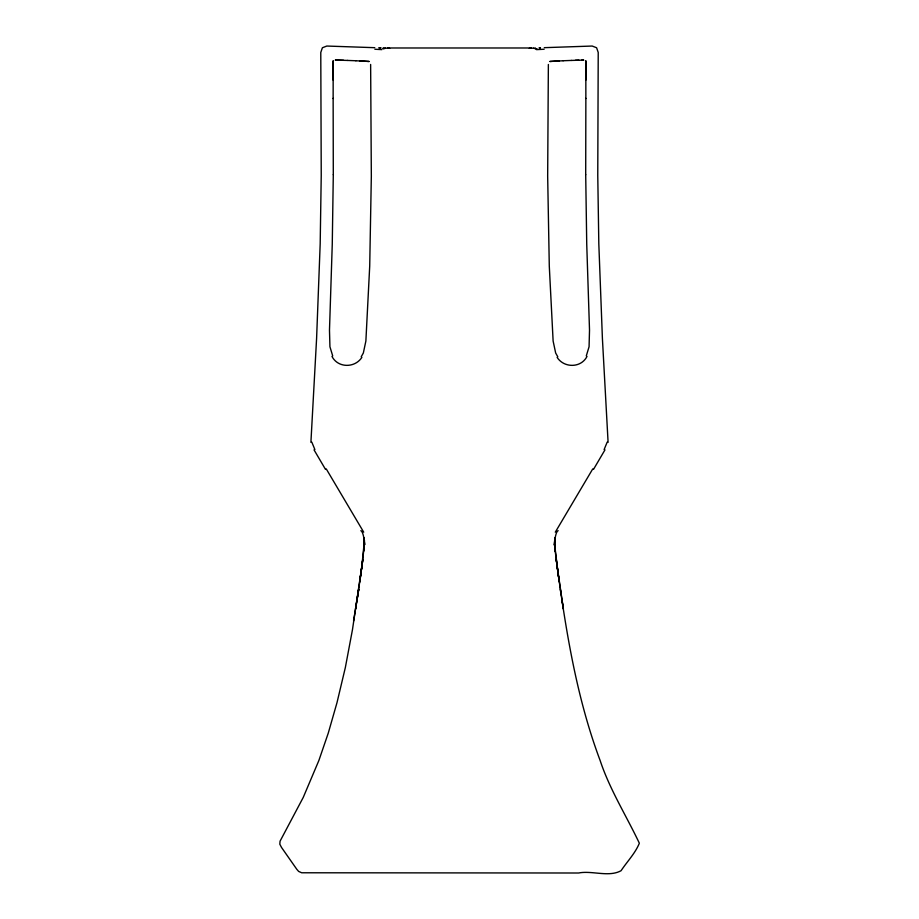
<?xml version="1.0" encoding="UTF-8"?>
<svg xmlns="http://www.w3.org/2000/svg" width="919" height="919" viewBox="0 0 919 919"><rect width="100%" height="100%" fill="white"/><g stroke="black" fill="none" stroke-linecap="round" stroke-linejoin="round"><path stroke-width="1.38" d="M333.298 174.69L333.137 98.356M585.954 80.022L585.817 60.7L585.862 98.517M608.091 442.349L602.404 338.433L598.809 243.719L597.764 175.38L598.223 52.452L596.603 47.754L592.192 46.042L544.278 47.673M585.862 98.356L585.702 174.69M562.037 600.578L563.381 608.987L556.236 559.763C565.438 627.677 575.96 696.051 600.13 760.495C609.756 789.582 626.425 815.888 639.348 843.228C635.259 853.326 627.068 861.631 621.06 870.718C608.757 877.507 592.077 870.327 578.591 873.004L301.673 872.774L298.629 871.407L296.814 869.317L281.536 847.467L279.813 844.193L280.065 841.172L303.247 797.405L318.87 760.495L328.255 733.144L336.986 702.69L345.349 667.527L352.471 629.653L362.58 561.256L364.383 544.151L364.211 537.925C365.05 556.202 365.027 532.526 360.834 530.688M333.298 174.656L332.264 244.178L329.484 330.139L329.932 346.773L332.712 355.917M548.367 64.468L547.667 176.195L549.286 266.05L553.123 341.052L555.662 353.011L557.799 356.813M363.798 551.17L364.383 544.151M361.661 568.114L364.441 540.223M362.258 563.749L357.893 594.754M355.619 608.987L358.651 589.47L353.562 621.037M356.963 600.578L358.663 589.47M607.195 442.131L604.116 449.563M586.288 355.917L589.068 346.773L589.516 330.139L586.736 244.178L585.702 174.656M558.166 530.688C554.065 532.032 553.801 557.316 554.789 537.925L555.202 551.17L554.616 544.151L558.499 576.81M361.201 356.813L363.338 353.011L365.877 341.052L369.714 266.05L371.333 176.195L370.633 64.456M604.978 449.851L593.536 469.322M535.18 48.937L535.731 48.408M592.766 468.885L555.283 532.193M587.011 356.423C581.072 368.163 564.036 368.174 557.121 357.376M361.879 357.376C354.964 368.174 337.928 368.163 331.989 356.423M529.298 48.362L530.481 47.983M549.884 61.47L563.14 60.757M549.964 61.47L559.246 60.918M535.892 48.902L537.052 48.856M544.14 49.247L536.466 49.637M535.409 48.133L533.686 48.179M563.071 60.757L571.48 60.436M571.423 60.436L583.657 60.103M575.397 60.286L578.913 60.183M387.554 47.983L531.446 47.983M385.314 48.179L387.347 48.179M531.63 48.179L533.663 48.179M335.446 60.114L343.603 60.286M581.716 60.114L583.554 60.114M335.343 60.103L347.577 60.436M385.337 48.179L383.614 48.133M385.153 48.466L382.763 48.293L383.82 48.937M380.041 47.88L381.063 47.926L378.674 47.834M374.791 47.685L326.808 46.042L322.397 47.754L320.777 52.452L321.236 175.38L320.191 243.719L316.596 338.433L310.909 442.349M347.52 60.436L355.929 60.757M355.86 60.757L369.116 61.47M359.754 60.918L369.036 61.47M381.936 49.615L374.883 49.247M388.519 47.983L389.702 48.362M363.717 532.193L326.234 468.885M325.464 469.322L314.022 449.851M314.884 449.563L311.805 442.131M560.337 589.47L561.107 594.754M559.246 581.842L556.742 563.749M556.236 559.763L556.443 561.256L555.133 550.424L555.225 551.17M333.137 98.517L333.183 60.7L333.046 80.022M362.764 559.763L359.754 581.842L362.764 559.763M540.418 47.822L539.039 47.88L540.464 47.822"/></g></svg>
